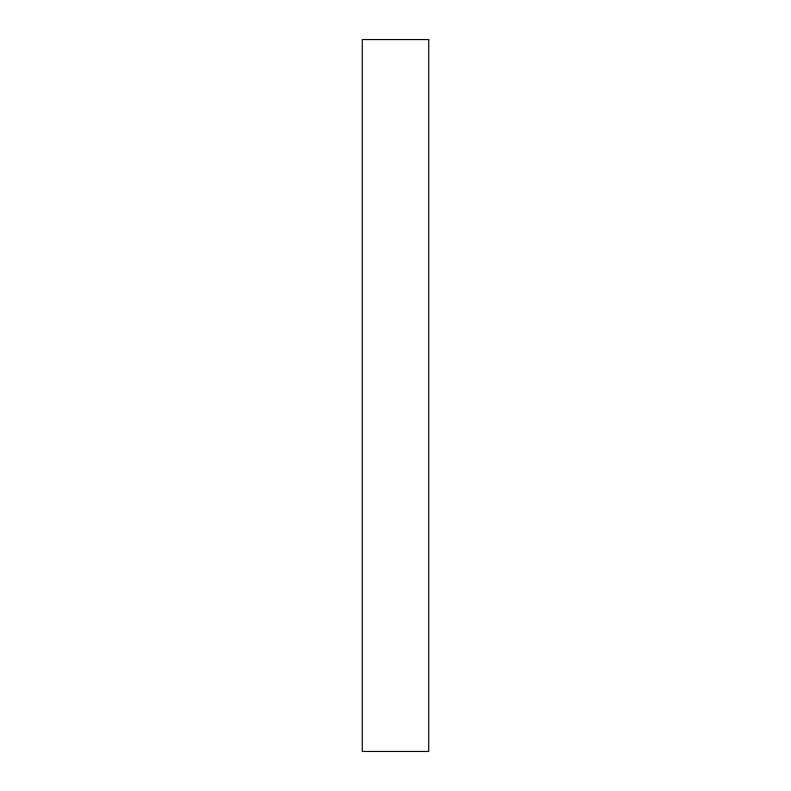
<?xml version="1.0" encoding="UTF-8"?>
<svg xmlns="http://www.w3.org/2000/svg" width="791" height="791" viewBox="0 0 791 791"><rect width="100%" height="100%" fill="white"/><g stroke="black" fill="none" stroke-linecap="round" stroke-linejoin="round"><path stroke-width="1.19" d="M428.722 39.55L362.278 39.55L362.278 751.45L428.722 751.45L428.722 39.55"/></g></svg>
